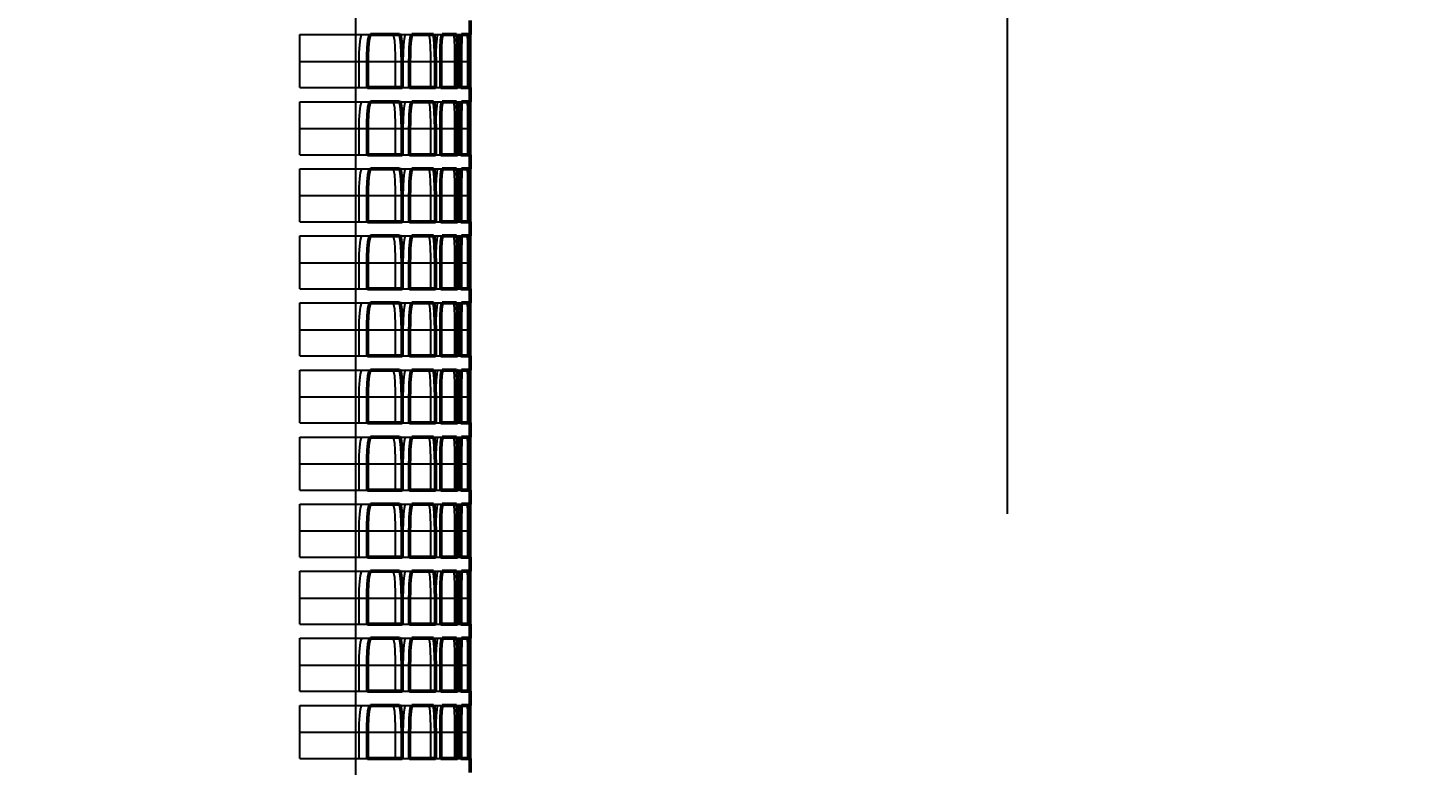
# Model space of a CAD drawing. Header units: inches. Extents: x -0.3 to 42.3, y 0 to 41.9.
# Drawn here: x 31.97 to 42.25, y 25.63 to 31.13 of the extents above; entities that cross this region are included whole.
import ezdxf

# ---------------------------------------------------------------- set-up
doc = ezdxf.new("R2010")
doc.units = ezdxf.units.IN
doc.header["$MEASUREMENT"] = 0
doc.linetypes.add('Dashed', pattern=[2, 1, -1])
for name, color, linetype, lineweight in [('AM_0', 7, 'Continuous', 50), ('AM_4', 3, 'Continuous', 25), ('AM_5', 3, 'Continuous', 25), ('AM_9', 6, 'Dashed', 25)]:
    doc.layers.add(name, color=color, linetype=linetype, lineweight=lineweight)
doc.dimstyles.get("Standard").update_dxf_attribs({"dimtxt": 0.18, "dimasz": 0.18, "dimexe": 0.18, "dimexo": 0.0625, "dimgap": 0.09, "dimtad": 0, "dimtih": 1, "dimtoh": 1, "dimdec": 4, "dimzin": 0, "dimdsep": 46, "dimtxsty": 'Standard', "dimcen": 0.09, "dimadec": 0, "dimazin": 0, "dimtfac": 1, "dimtdec": 4, "dimtofl": 0, "dimtmove": 0, "dimatfit": 3, "dimfxl": 1, "dimtolj": 1, "dimtzin": 0, "dimarcsym": 0})

# ---------------------------------------------------------------- blocks, each defined once
blk = doc.blocks.new('*D1')
at = {"layer": 'AM_5', "color": 0, "lineweight": -2}
for p, q in [((14.375, 41.75), (39.27, 41.75)), ((39.27, 39.75), (39.27, 27.51)), ((39.27, 2), (39.27, 14.24)), ((3.39, 0), (39.27, 0))]:
    blk.add_line(p, q, dxfattribs=at)
at = {"layer": 'AM_5', "color": 0}
for points in [[(39.603, 39.75), (38.937, 39.75), (39.27, 41.75)], [(38.937, 2), (39.603, 2), (39.27, 0)]]:
    blk.add_solid(points, dxfattribs=at)
at = {"layer": 'Defpoints', "color": 0}
for p in [(14.375, 41.75), (3.39, 0), (39.27, 0)]:
    blk.add_point(p, dxfattribs=at)
at = {"layer": 'AM_5', "color": 0, "insert": (39.27, 20.875), "char_height": 2, "attachment_point": 5, "rotation": 90}
blk.add_mtext('\\A1;41.75 in', dxfattribs=at)

msp = doc.modelspace()

# ---------------------------------------------------------------- linework, layer by layer
at = {"layer": 'AM_0'}
for p, q in [((35.27, 31.186), (35.27, 31.081)), ((34.74364, 31.081), (34.52673, 31.081)), ((34.99698, 31.081), (34.83586, 31.081)), ((35.16774, 31.081), (35.06207, 31.081)), ((35.25626, 31.081), (35.20582, 31.081)), ((35.27, 31.081), (35.26742, 31.081)), ((34.50411, 30.881), (34.50411, 30.686)), ((34.76233, 30.686), (34.76233, 30.881)), ((34.81857, 30.881), (34.81857, 30.686)), ((35.01038, 30.686), (35.01038, 30.881)), ((35.05007, 30.881), (35.05007, 30.686)), ((35.17586, 30.686), (35.17586, 30.881)), ((35.19909, 30.881), (35.19909, 30.686)), ((35.25913, 30.686), (35.25913, 30.881)), ((35.26593, 30.881), (35.26593, 30.686)), ((34.50411, 30.686), (34.76233, 30.686)), ((34.81857, 30.686), (35.01038, 30.686)), ((35.05007, 30.686), (35.17586, 30.686)), ((35.19909, 30.686), (35.25913, 30.686)), ((35.26593, 30.686), (35.27, 30.686)), ((35.27, 30.686), (35.27, 30.581)), ((34.74364, 30.581), (34.52673, 30.581)), ((34.99698, 30.581), (34.83586, 30.581)), ((35.16774, 30.581), (35.06207, 30.581)), ((35.25626, 30.581), (35.20582, 30.581)), ((35.27, 30.581), (35.26742, 30.581)), ((34.50411, 30.381), (34.50411, 30.186)), ((34.76233, 30.186), (34.76233, 30.381)), ((34.81857, 30.381), (34.81857, 30.186)), ((35.01038, 30.186), (35.01038, 30.381)), ((35.05007, 30.381), (35.05007, 30.186)), ((35.17586, 30.186), (35.17586, 30.381)), ((35.19909, 30.381), (35.19909, 30.186)), ((35.25913, 30.186), (35.25913, 30.381)), ((35.26593, 30.381), (35.26593, 30.186)), ((34.50411, 30.186), (34.76233, 30.186)), ((34.81857, 30.186), (35.01038, 30.186)), ((35.05007, 30.186), (35.17586, 30.186)), ((35.19909, 30.186), (35.25913, 30.186)), ((35.26593, 30.186), (35.27, 30.186)), ((35.27, 30.186), (35.27, 30.081)), ((34.74364, 30.081), (34.52673, 30.081)), ((34.99698, 30.081), (34.83586, 30.081)), ((35.16774, 30.081), (35.06207, 30.081)), ((35.25626, 30.081), (35.20582, 30.081)), ((35.27, 30.081), (35.26742, 30.081)), ((34.50411, 29.881), (34.50411, 29.686)), ((34.76233, 29.686), (34.76233, 29.881)), ((34.81857, 29.881), (34.81857, 29.686)), ((35.01038, 29.686), (35.01038, 29.881)), ((35.05007, 29.881), (35.05007, 29.686)), ((35.17586, 29.686), (35.17586, 29.881)), ((35.19909, 29.881), (35.19909, 29.686)), ((35.25913, 29.686), (35.25913, 29.881)), ((35.26593, 29.881), (35.26593, 29.686)), ((34.50411, 29.686), (34.76233, 29.686)), ((34.81857, 29.686), (35.01038, 29.686)), ((35.05007, 29.686), (35.17586, 29.686)), ((35.19909, 29.686), (35.25913, 29.686)), ((35.26593, 29.686), (35.27, 29.686)), ((35.27, 29.686), (35.27, 29.581)), ((34.74364, 29.581), (34.52673, 29.581)), ((34.99698, 29.581), (34.83586, 29.581)), ((35.16774, 29.581), (35.06207, 29.581)), ((35.25626, 29.581), (35.20582, 29.581)), ((35.27, 29.581), (35.26742, 29.581)), ((34.50411, 29.381), (34.50411, 29.186)), ((34.76233, 29.186), (34.76233, 29.381)), ((34.81857, 29.381), (34.81857, 29.186)), ((35.01038, 29.186), (35.01038, 29.381)), ((35.05007, 29.381), (35.05007, 29.186)), ((35.17586, 29.186), (35.17586, 29.381)), ((35.19909, 29.381), (35.19909, 29.186)), ((35.25913, 29.186), (35.25913, 29.381)), ((35.26593, 29.381), (35.26593, 29.186)), ((34.50411, 29.186), (34.76233, 29.186)), ((34.81857, 29.186), (35.01038, 29.186)), ((35.05007, 29.186), (35.17586, 29.186)), ((35.19909, 29.186), (35.25913, 29.186)), ((35.26593, 29.186), (35.27, 29.186)), ((35.27, 29.186), (35.27, 29.081)), ((34.74364, 29.081), (34.52673, 29.081)), ((34.99698, 29.081), (34.83586, 29.081)), ((35.16774, 29.081), (35.06207, 29.081)), ((35.25626, 29.081), (35.20582, 29.081)), ((35.27, 29.081), (35.26742, 29.081)), ((34.50411, 28.881), (34.50411, 28.686)), ((34.76233, 28.686), (34.76233, 28.881)), ((34.81857, 28.881), (34.81857, 28.686)), ((35.01038, 28.686), (35.01038, 28.881)), ((35.05007, 28.881), (35.05007, 28.686)), ((35.17586, 28.686), (35.17586, 28.881)), ((35.19909, 28.881), (35.19909, 28.686)), ((35.25913, 28.686), (35.25913, 28.881)), ((35.26593, 28.881), (35.26593, 28.686)), ((34.50411, 28.686), (34.76233, 28.686)), ((34.81857, 28.686), (35.01038, 28.686)), ((35.05007, 28.686), (35.17586, 28.686)), ((35.19909, 28.686), (35.25913, 28.686)), ((35.26593, 28.686), (35.27, 28.686)), ((35.27, 28.686), (35.27, 28.581)), ((34.74364, 28.581), (34.52673, 28.581)), ((34.99698, 28.581), (34.83586, 28.581)), ((35.16774, 28.581), (35.06207, 28.581)), ((35.25626, 28.581), (35.20582, 28.581)), ((35.27, 28.581), (35.26742, 28.581)), ((34.50411, 28.381), (34.50411, 28.186)), ((34.76233, 28.186), (34.76233, 28.381)), ((34.81857, 28.381), (34.81857, 28.186)), ((35.01038, 28.186), (35.01038, 28.381)), ((35.05007, 28.381), (35.05007, 28.186)), ((35.17586, 28.186), (35.17586, 28.381)), ((35.19909, 28.381), (35.19909, 28.186)), ((35.25913, 28.186), (35.25913, 28.381)), ((35.26593, 28.381), (35.26593, 28.186)), ((34.50411, 28.186), (34.76233, 28.186)), ((34.81857, 28.186), (35.01038, 28.186)), ((35.05007, 28.186), (35.17586, 28.186)), ((35.19909, 28.186), (35.25913, 28.186)), ((35.26593, 28.186), (35.27, 28.186)), ((35.27, 28.186), (35.27, 28.081)), ((34.74364, 28.081), (34.52673, 28.081)), ((34.99698, 28.081), (34.83586, 28.081)), ((35.16774, 28.081), (35.06207, 28.081)), ((35.25626, 28.081), (35.20582, 28.081)), ((35.27, 28.081), (35.26742, 28.081)), ((34.50411, 27.881), (34.50411, 27.686)), ((34.76233, 27.686), (34.76233, 27.881)), ((34.81857, 27.881), (34.81857, 27.686)), ((35.01038, 27.686), (35.01038, 27.881)), ((35.05007, 27.881), (35.05007, 27.686)), ((35.17586, 27.686), (35.17586, 27.881)), ((35.19909, 27.881), (35.19909, 27.686)), ((35.25913, 27.686), (35.25913, 27.881)), ((35.26593, 27.881), (35.26593, 27.686)), ((34.50411, 27.686), (34.76233, 27.686)), ((34.81857, 27.686), (35.01038, 27.686)), ((35.05007, 27.686), (35.17586, 27.686)), ((35.19909, 27.686), (35.25913, 27.686)), ((35.26593, 27.686), (35.27, 27.686)), ((35.27, 27.686), (35.27, 27.581)), ((34.74364, 27.581), (34.52673, 27.581)), ((34.99698, 27.581), (34.83586, 27.581)), ((35.16774, 27.581), (35.06207, 27.581)), ((35.25626, 27.581), (35.20582, 27.581)), ((35.27, 27.581), (35.26742, 27.581)), ((34.50411, 27.381), (34.50411, 27.186)), ((34.76233, 27.186), (34.76233, 27.381)), ((34.81857, 27.381), (34.81857, 27.186)), ((35.01038, 27.186), (35.01038, 27.381)), ((35.05007, 27.381), (35.05007, 27.186)), ((35.17586, 27.186), (35.17586, 27.381)), ((35.19909, 27.381), (35.19909, 27.186)), ((35.25913, 27.186), (35.25913, 27.381)), ((35.26593, 27.381), (35.26593, 27.186)), ((34.50411, 27.186), (34.76233, 27.186)), ((34.81857, 27.186), (35.01038, 27.186)), ((35.05007, 27.186), (35.17586, 27.186)), ((35.19909, 27.186), (35.25913, 27.186)), ((35.26593, 27.186), (35.27, 27.186)), ((35.27, 27.186), (35.27, 27.081)), ((34.74364, 27.081), (34.52673, 27.081)), ((34.99698, 27.081), (34.83586, 27.081)), ((35.16774, 27.081), (35.06207, 27.081)), ((35.25626, 27.081), (35.20582, 27.081)), ((35.27, 27.081), (35.26742, 27.081)), ((34.50411, 26.881), (34.50411, 26.686)), ((34.76233, 26.686), (34.76233, 26.881)), ((34.81857, 26.881), (34.81857, 26.686)), ((35.01038, 26.686), (35.01038, 26.881)), ((35.05007, 26.881), (35.05007, 26.686)), ((35.17586, 26.686), (35.17586, 26.881)), ((35.19909, 26.881), (35.19909, 26.686)), ((35.25913, 26.686), (35.25913, 26.881)), ((35.26593, 26.881), (35.26593, 26.686)), ((34.50411, 26.686), (34.76233, 26.686)), ((34.81857, 26.686), (35.01038, 26.686)), ((35.05007, 26.686), (35.17586, 26.686)), ((35.19909, 26.686), (35.25913, 26.686)), ((35.26593, 26.686), (35.27, 26.686)), ((35.27, 26.686), (35.27, 26.581)), ((34.74364, 26.581), (34.52673, 26.581)), ((34.99698, 26.581), (34.83586, 26.581)), ((35.16774, 26.581), (35.06207, 26.581)), ((35.25626, 26.581), (35.20582, 26.581)), ((35.27, 26.581), (35.26742, 26.581)), ((34.50411, 26.381), (34.50411, 26.186)), ((34.76233, 26.186), (34.76233, 26.381)), ((34.81857, 26.381), (34.81857, 26.186)), ((35.01038, 26.186), (35.01038, 26.381)), ((35.05007, 26.381), (35.05007, 26.186)), ((35.17586, 26.186), (35.17586, 26.381)), ((35.19909, 26.381), (35.19909, 26.186)), ((35.25913, 26.186), (35.25913, 26.381)), ((35.26593, 26.381), (35.26593, 26.186)), ((34.50411, 26.186), (34.76233, 26.186)), ((34.81857, 26.186), (35.01038, 26.186)), ((35.05007, 26.186), (35.17586, 26.186)), ((35.19909, 26.186), (35.25913, 26.186)), ((35.26593, 26.186), (35.27, 26.186)), ((35.27, 26.186), (35.27, 26.081)), ((34.74364, 26.081), (34.52673, 26.081)), ((34.99698, 26.081), (34.83586, 26.081)), ((35.16774, 26.081), (35.06207, 26.081)), ((35.25626, 26.081), (35.20582, 26.081)), ((35.27, 26.081), (35.26742, 26.081)), ((34.50411, 25.881), (34.50411, 25.686)), ((34.76233, 25.686), (34.76233, 25.881)), ((34.81857, 25.881), (34.81857, 25.686)), ((35.01038, 25.686), (35.01038, 25.881)), ((35.05007, 25.881), (35.05007, 25.686)), ((35.17586, 25.686), (35.17586, 25.881)), ((35.19909, 25.881), (35.19909, 25.686)), ((35.25913, 25.686), (35.25913, 25.881)), ((35.26593, 25.881), (35.26593, 25.686)), ((34.50411, 25.686), (34.76233, 25.686)), ((34.81857, 25.686), (35.01038, 25.686)), ((35.05007, 25.686), (35.17586, 25.686)), ((35.19909, 25.686), (35.25913, 25.686)), ((35.26593, 25.686), (35.27, 25.686)), ((35.27, 25.686), (35.27, 25.581))]:
    msp.add_line(p, q, dxfattribs=at)
for points in [[(34.52673, 31.081), (34.51924, 31.06961), (34.51257, 31.03669), (34.5075, 30.98604), (34.50463, 30.92369), (34.50411, 30.881)], [(34.76233, 30.881), (34.76129, 30.94699), (34.75829, 31.00554), (34.75365, 31.05018), (34.74785, 31.07594), (34.74364, 31.081)], [(34.83586, 31.081), (34.83016, 31.06966), (34.82507, 31.03689), (34.82119, 30.98645), (34.81898, 30.92419), (34.81857, 30.881)], [(35.01038, 30.881), (35.00964, 30.94709), (35.00748, 31.00573), (35.00415, 31.05038), (34.99998, 31.07603), (34.99698, 31.081)], [(35.06207, 31.081), (35.05813, 31.06969), (35.0546, 31.03704), (35.0519, 30.98674), (35.05036, 30.92456), (35.05007, 30.881)], [(35.17586, 30.881), (35.17541, 30.94716), (35.17411, 31.00586), (35.17209, 31.05051), (35.16956, 31.07609), (35.16774, 31.081)], [(35.20582, 31.081), (35.20363, 31.06972), (35.20165, 31.03713), (35.20013, 30.98693), (35.19925, 30.9248), (35.19909, 30.881)], [(35.25913, 30.881), (35.25898, 30.9472), (35.25853, 31.00593), (35.25782, 31.05058), (35.25692, 31.07612), (35.25626, 31.081)], [(35.26742, 31.081), (35.26696, 31.06973), (35.26653, 31.03717), (35.26618, 30.98701), (35.26597, 30.9249), (35.26593, 30.881)], [(34.52673, 30.581), (34.51924, 30.56961), (34.51257, 30.53669), (34.5075, 30.48604), (34.50463, 30.42369), (34.50411, 30.381)], [(34.76233, 30.381), (34.76129, 30.44699), (34.75829, 30.50554), (34.75365, 30.55018), (34.74785, 30.57594), (34.74364, 30.581)], [(34.83586, 30.581), (34.83016, 30.56966), (34.82507, 30.53689), (34.82119, 30.48645), (34.81898, 30.42419), (34.81857, 30.381)], [(35.01038, 30.381), (35.00964, 30.44709), (35.00748, 30.50573), (35.00415, 30.55038), (34.99998, 30.57603), (34.99698, 30.581)], [(35.06207, 30.581), (35.05813, 30.56969), (35.0546, 30.53704), (35.0519, 30.48674), (35.05036, 30.42456), (35.05007, 30.381)], [(35.17586, 30.381), (35.17541, 30.44716), (35.17411, 30.50586), (35.17209, 30.55051), (35.16956, 30.57609), (35.16774, 30.581)], [(35.20582, 30.581), (35.20363, 30.56972), (35.20165, 30.53713), (35.20013, 30.48693), (35.19925, 30.4248), (35.19909, 30.381)], [(35.25913, 30.381), (35.25898, 30.4472), (35.25853, 30.50593), (35.25782, 30.55058), (35.25692, 30.57612), (35.25626, 30.581)], [(35.26742, 30.581), (35.26696, 30.56973), (35.26653, 30.53717), (35.26618, 30.48701), (35.26597, 30.4249), (35.26593, 30.381)], [(34.52673, 30.081), (34.51924, 30.06961), (34.51257, 30.03669), (34.5075, 29.98604), (34.50463, 29.92369), (34.50411, 29.881)], [(34.76233, 29.881), (34.76129, 29.94699), (34.75829, 30.00554), (34.75365, 30.05018), (34.74785, 30.07594), (34.74364, 30.081)], [(34.83586, 30.081), (34.83016, 30.06966), (34.82507, 30.03689), (34.82119, 29.98645), (34.81898, 29.92419), (34.81857, 29.881)], [(35.01038, 29.881), (35.00964, 29.94709), (35.00748, 30.00573), (35.00415, 30.05038), (34.99998, 30.07603), (34.99698, 30.081)], [(35.06207, 30.081), (35.05813, 30.06969), (35.0546, 30.03704), (35.0519, 29.98674), (35.05036, 29.92456), (35.05007, 29.881)], [(35.17586, 29.881), (35.17541, 29.94716), (35.17411, 30.00586), (35.17209, 30.05051), (35.16956, 30.07609), (35.16774, 30.081)], [(35.20582, 30.081), (35.20363, 30.06972), (35.20165, 30.03713), (35.20013, 29.98693), (35.19925, 29.9248), (35.19909, 29.881)], [(35.25913, 29.881), (35.25898, 29.9472), (35.25853, 30.00593), (35.25782, 30.05058), (35.25692, 30.07612), (35.25626, 30.081)], [(35.26742, 30.081), (35.26696, 30.06973), (35.26653, 30.03717), (35.26618, 29.98701), (35.26597, 29.9249), (35.26593, 29.881)], [(34.52673, 29.581), (34.51924, 29.56961), (34.51257, 29.53669), (34.5075, 29.48604), (34.50463, 29.42369), (34.50411, 29.381)], [(34.76233, 29.381), (34.76129, 29.44699), (34.75829, 29.50554), (34.75365, 29.55018), (34.74785, 29.57594), (34.74364, 29.581)], [(34.83586, 29.581), (34.83016, 29.56966), (34.82507, 29.53689), (34.82119, 29.48645), (34.81898, 29.42419), (34.81857, 29.381)], [(35.01038, 29.381), (35.00964, 29.44709), (35.00748, 29.50573), (35.00415, 29.55038), (34.99998, 29.57603), (34.99698, 29.581)], [(35.06207, 29.581), (35.05813, 29.56969), (35.0546, 29.53704), (35.0519, 29.48674), (35.05036, 29.42456), (35.05007, 29.381)], [(35.17586, 29.381), (35.17541, 29.44716), (35.17411, 29.50586), (35.17209, 29.55051), (35.16956, 29.57609), (35.16774, 29.581)], [(35.20582, 29.581), (35.20363, 29.56972), (35.20165, 29.53713), (35.20013, 29.48693), (35.19925, 29.4248), (35.19909, 29.381)], [(35.25913, 29.381), (35.25898, 29.4472), (35.25853, 29.50593), (35.25782, 29.55058), (35.25692, 29.57612), (35.25626, 29.581)], [(35.26742, 29.581), (35.26696, 29.56973), (35.26653, 29.53717), (35.26618, 29.48701), (35.26597, 29.4249), (35.26593, 29.381)], [(34.52673, 29.081), (34.51924, 29.06961), (34.51257, 29.03669), (34.5075, 28.98604), (34.50463, 28.92369), (34.50411, 28.881)], [(34.76233, 28.881), (34.76129, 28.94699), (34.75829, 29.00554), (34.75365, 29.05018), (34.74785, 29.07594), (34.74364, 29.081)], [(34.83586, 29.081), (34.83016, 29.06966), (34.82507, 29.03689), (34.82119, 28.98645), (34.81898, 28.92419), (34.81857, 28.881)], [(35.01038, 28.881), (35.00964, 28.94709), (35.00748, 29.00573), (35.00415, 29.05038), (34.99998, 29.07603), (34.99698, 29.081)], [(35.06207, 29.081), (35.05813, 29.06969), (35.0546, 29.03704), (35.0519, 28.98674), (35.05036, 28.92456), (35.05007, 28.881)], [(35.17586, 28.881), (35.17541, 28.94716), (35.17411, 29.00586), (35.17209, 29.05051), (35.16956, 29.07609), (35.16774, 29.081)], [(35.20582, 29.081), (35.20363, 29.06972), (35.20165, 29.03713), (35.20013, 28.98693), (35.19925, 28.9248), (35.19909, 28.881)], [(35.25913, 28.881), (35.25898, 28.9472), (35.25853, 29.00593), (35.25782, 29.05058), (35.25692, 29.07612), (35.25626, 29.081)], [(35.26742, 29.081), (35.26696, 29.06973), (35.26653, 29.03717), (35.26618, 28.98701), (35.26597, 28.9249), (35.26593, 28.881)], [(34.52673, 28.581), (34.51924, 28.56961), (34.51257, 28.53669), (34.5075, 28.48604), (34.50463, 28.42369), (34.50411, 28.381)], [(34.76233, 28.381), (34.76129, 28.44699), (34.75829, 28.50554), (34.75365, 28.55018), (34.74785, 28.57594), (34.74364, 28.581)], [(34.83586, 28.581), (34.83016, 28.56966), (34.82507, 28.53689), (34.82119, 28.48645), (34.81898, 28.42419), (34.81857, 28.381)], [(35.01038, 28.381), (35.00964, 28.44709), (35.00748, 28.50573), (35.00415, 28.55038), (34.99998, 28.57603), (34.99698, 28.581)], [(35.06207, 28.581), (35.05813, 28.56969), (35.0546, 28.53704), (35.0519, 28.48674), (35.05036, 28.42456), (35.05007, 28.381)], [(35.17586, 28.381), (35.17541, 28.44716), (35.17411, 28.50586), (35.17209, 28.55051), (35.16956, 28.57609), (35.16774, 28.581)], [(35.20582, 28.581), (35.20363, 28.56972), (35.20165, 28.53713), (35.20013, 28.48693), (35.19925, 28.4248), (35.19909, 28.381)], [(35.25913, 28.381), (35.25898, 28.4472), (35.25853, 28.50593), (35.25782, 28.55058), (35.25692, 28.57612), (35.25626, 28.581)], [(35.26742, 28.581), (35.26696, 28.56973), (35.26653, 28.53717), (35.26618, 28.48701), (35.26597, 28.4249), (35.26593, 28.381)], [(34.52673, 28.081), (34.51924, 28.06961), (34.51257, 28.03669), (34.5075, 27.98604), (34.50463, 27.92369), (34.50411, 27.881)], [(34.76233, 27.881), (34.76129, 27.94699), (34.75829, 28.00554), (34.75365, 28.05018), (34.74785, 28.07594), (34.74364, 28.081)], [(34.83586, 28.081), (34.83016, 28.06966), (34.82507, 28.03689), (34.82119, 27.98645), (34.81898, 27.92419), (34.81857, 27.881)], [(35.01038, 27.881), (35.00964, 27.94709), (35.00748, 28.00573), (35.00415, 28.05038), (34.99998, 28.07603), (34.99698, 28.081)], [(35.06207, 28.081), (35.05813, 28.06969), (35.0546, 28.03704), (35.0519, 27.98674), (35.05036, 27.92456), (35.05007, 27.881)], [(35.17586, 27.881), (35.17541, 27.94716), (35.17411, 28.00586), (35.17209, 28.05051), (35.16956, 28.07609), (35.16774, 28.081)], [(35.20582, 28.081), (35.20363, 28.06972), (35.20165, 28.03713), (35.20013, 27.98693), (35.19925, 27.9248), (35.19909, 27.881)], [(35.25913, 27.881), (35.25898, 27.9472), (35.25853, 28.00593), (35.25782, 28.05058), (35.25692, 28.07612), (35.25626, 28.081)], [(35.26742, 28.081), (35.26696, 28.06973), (35.26653, 28.03717), (35.26618, 27.98701), (35.26597, 27.9249), (35.26593, 27.881)], [(34.52673, 27.581), (34.51924, 27.56961), (34.51257, 27.53669), (34.5075, 27.48604), (34.50463, 27.42369), (34.50411, 27.381)], [(34.76233, 27.381), (34.76129, 27.44699), (34.75829, 27.50554), (34.75365, 27.55018), (34.74785, 27.57594), (34.74364, 27.581)], [(34.83586, 27.581), (34.83016, 27.56966), (34.82507, 27.53689), (34.82119, 27.48645), (34.81898, 27.42419), (34.81857, 27.381)], [(35.01038, 27.381), (35.00964, 27.44709), (35.00748, 27.50573), (35.00415, 27.55038), (34.99998, 27.57603), (34.99698, 27.581)], [(35.06207, 27.581), (35.05813, 27.56969), (35.0546, 27.53704), (35.0519, 27.48674), (35.05036, 27.42456), (35.05007, 27.381)], [(35.17586, 27.381), (35.17541, 27.44716), (35.17411, 27.50586), (35.17209, 27.55051), (35.16956, 27.57609), (35.16774, 27.581)], [(35.20582, 27.581), (35.20363, 27.56972), (35.20165, 27.53713), (35.20013, 27.48693), (35.19925, 27.4248), (35.19909, 27.381)], [(35.25913, 27.381), (35.25898, 27.4472), (35.25853, 27.50593), (35.25782, 27.55058), (35.25692, 27.57612), (35.25626, 27.581)], [(35.26742, 27.581), (35.26696, 27.56973), (35.26653, 27.53717), (35.26618, 27.48701), (35.26597, 27.4249), (35.26593, 27.381)], [(34.52673, 27.081), (34.51924, 27.06961), (34.51257, 27.03669), (34.5075, 26.98604), (34.50463, 26.92369), (34.50411, 26.881)], [(34.76233, 26.881), (34.76129, 26.94699), (34.75829, 27.00554), (34.75365, 27.05018), (34.74785, 27.07594), (34.74364, 27.081)], [(34.83586, 27.081), (34.83016, 27.06966), (34.82507, 27.03689), (34.82119, 26.98645), (34.81898, 26.92419), (34.81857, 26.881)], [(35.01038, 26.881), (35.00964, 26.94709), (35.00748, 27.00573), (35.00415, 27.05038), (34.99998, 27.07603), (34.99698, 27.081)], [(35.06207, 27.081), (35.05813, 27.06969), (35.0546, 27.03704), (35.0519, 26.98674), (35.05036, 26.92456), (35.05007, 26.881)], [(35.17586, 26.881), (35.17541, 26.94716), (35.17411, 27.00586), (35.17209, 27.05051), (35.16956, 27.07609), (35.16774, 27.081)], [(35.20582, 27.081), (35.20363, 27.06972), (35.20165, 27.03713), (35.20013, 26.98693), (35.19925, 26.9248), (35.19909, 26.881)], [(35.25913, 26.881), (35.25898, 26.9472), (35.25853, 27.00593), (35.25782, 27.05058), (35.25692, 27.07612), (35.25626, 27.081)], [(35.26742, 27.081), (35.26696, 27.06973), (35.26653, 27.03717), (35.26618, 26.98701), (35.26597, 26.9249), (35.26593, 26.881)], [(34.52673, 26.581), (34.51924, 26.56961), (34.51257, 26.53669), (34.5075, 26.48604), (34.50463, 26.42369), (34.50411, 26.381)], [(34.76233, 26.381), (34.76129, 26.44699), (34.75829, 26.50554), (34.75365, 26.55018), (34.74785, 26.57594), (34.74364, 26.581)], [(34.83586, 26.581), (34.83016, 26.56966), (34.82507, 26.53689), (34.82119, 26.48645), (34.81898, 26.42419), (34.81857, 26.381)], [(35.01038, 26.381), (35.00964, 26.44709), (35.00748, 26.50573), (35.00415, 26.55038), (34.99998, 26.57603), (34.99698, 26.581)], [(35.06207, 26.581), (35.05813, 26.56969), (35.0546, 26.53704), (35.0519, 26.48674), (35.05036, 26.42456), (35.05007, 26.381)], [(35.17586, 26.381), (35.17541, 26.44716), (35.17411, 26.50586), (35.17209, 26.55051), (35.16956, 26.57609), (35.16774, 26.581)], [(35.20582, 26.581), (35.20363, 26.56972), (35.20165, 26.53713), (35.20013, 26.48693), (35.19925, 26.4248), (35.19909, 26.381)], [(35.25913, 26.381), (35.25898, 26.4472), (35.25853, 26.50593), (35.25782, 26.55058), (35.25692, 26.57612), (35.25626, 26.581)], [(35.26742, 26.581), (35.26696, 26.56973), (35.26653, 26.53717), (35.26618, 26.48701), (35.26597, 26.4249), (35.26593, 26.381)], [(34.52673, 26.081), (34.51924, 26.06961), (34.51257, 26.03669), (34.5075, 25.98604), (34.50463, 25.92369), (34.50411, 25.881)], [(34.76233, 25.881), (34.76129, 25.94699), (34.75829, 26.00554), (34.75365, 26.05018), (34.74785, 26.07594), (34.74364, 26.081)], [(34.83586, 26.081), (34.83016, 26.06966), (34.82507, 26.03689), (34.82119, 25.98645), (34.81898, 25.92419), (34.81857, 25.881)], [(35.01038, 25.881), (35.00964, 25.94709), (35.00748, 26.00573), (35.00415, 26.05038), (34.99998, 26.07603), (34.99698, 26.081)], [(35.06207, 26.081), (35.05813, 26.06969), (35.0546, 26.03704), (35.0519, 25.98674), (35.05036, 25.92456), (35.05007, 25.881)], [(35.17586, 25.881), (35.17541, 25.94716), (35.17411, 26.00586), (35.17209, 26.05051), (35.16956, 26.07609), (35.16774, 26.081)], [(35.20582, 26.081), (35.20363, 26.06972), (35.20165, 26.03713), (35.20013, 25.98693), (35.19925, 25.9248), (35.19909, 25.881)], [(35.25913, 25.881), (35.25898, 25.9472), (35.25853, 26.00593), (35.25782, 26.05058), (35.25692, 26.07612), (35.25626, 26.081)], [(35.26742, 26.081), (35.26696, 26.06973), (35.26653, 26.03717), (35.26618, 25.98701), (35.26597, 25.9249), (35.26593, 25.881)]]:
    msp.add_lwpolyline(points, dxfattribs=at)
at = {"layer": 'AM_4'}
for p, q in [((34.41416, 41.15), (34.41416, 1.69)), ((34.50411, 30.881), (34.76233, 30.881)), ((34.81857, 30.881), (35.01038, 30.881)), ((35.05007, 30.881), (35.17586, 30.881)), ((35.19909, 30.881), (35.25913, 30.881)), ((34.50411, 30.381), (34.76233, 30.381)), ((34.81857, 30.381), (35.01038, 30.381)), ((35.05007, 30.381), (35.17586, 30.381)), ((35.19909, 30.381), (35.25913, 30.381)), ((34.50411, 29.881), (34.76233, 29.881)), ((34.81857, 29.881), (35.01038, 29.881)), ((35.05007, 29.881), (35.17586, 29.881)), ((35.19909, 29.881), (35.25913, 29.881)), ((34.50411, 29.381), (34.76233, 29.381)), ((34.81857, 29.381), (35.01038, 29.381)), ((35.05007, 29.381), (35.17586, 29.381)), ((35.19909, 29.381), (35.25913, 29.381)), ((34.50411, 28.881), (34.76233, 28.881)), ((34.81857, 28.881), (35.01038, 28.881)), ((35.05007, 28.881), (35.17586, 28.881)), ((35.19909, 28.881), (35.25913, 28.881)), ((34.50411, 28.381), (34.76233, 28.381)), ((34.81857, 28.381), (35.01038, 28.381)), ((35.05007, 28.381), (35.17586, 28.381)), ((35.19909, 28.381), (35.25913, 28.381)), ((34.50411, 27.881), (34.76233, 27.881)), ((34.81857, 27.881), (35.01038, 27.881)), ((35.05007, 27.881), (35.17586, 27.881)), ((35.19909, 27.881), (35.25913, 27.881)), ((34.50411, 27.381), (34.76233, 27.381)), ((34.81857, 27.381), (35.01038, 27.381)), ((35.05007, 27.381), (35.17586, 27.381)), ((35.19909, 27.381), (35.25913, 27.381)), ((34.50411, 26.881), (34.76233, 26.881)), ((34.81857, 26.881), (35.01038, 26.881)), ((35.05007, 26.881), (35.17586, 26.881)), ((35.19909, 26.881), (35.25913, 26.881)), ((34.50411, 26.381), (34.76233, 26.381)), ((34.81857, 26.381), (35.01038, 26.381)), ((35.05007, 26.381), (35.17586, 26.381)), ((35.19909, 26.381), (35.25913, 26.381)), ((34.50411, 25.881), (34.76233, 25.881)), ((34.81857, 25.881), (35.01038, 25.881)), ((35.05007, 25.881), (35.17586, 25.881)), ((35.19909, 25.881), (35.25913, 25.881))]:
    msp.add_line(p, q, dxfattribs=at)
at = {"layer": 'AM_9'}
for p, q in [((34, 30.686), (34, 31.081)), ((34, 31.081), (34.52673, 31.081)), ((34.74364, 31.081), (34.83586, 31.081)), ((34.99698, 31.081), (35.06207, 31.081)), ((35.16774, 31.081), (35.20582, 31.081)), ((35.25626, 31.081), (35.26742, 31.081)), ((34, 30.881), (34.50411, 30.881)), ((34.44226, 30.686), (34.44226, 30.881)), ((34.71185, 30.881), (34.71185, 30.686)), ((34.76233, 30.881), (34.81857, 30.881)), ((34.77091, 30.686), (34.77091, 30.881)), ((34.974, 30.881), (34.974, 30.686)), ((35.01038, 30.881), (35.05007, 30.881)), ((35.01649, 30.686), (35.01649, 30.881)), ((35.15351, 30.881), (35.15351, 30.686)), ((35.17586, 30.881), (35.19909, 30.881)), ((35.17953, 30.686), (35.17953, 30.881)), ((35.25075, 30.881), (35.25075, 30.686)), ((35.25913, 30.881), (35.26593, 30.881)), ((35.26035, 30.686), (35.26035, 30.881)), ((34, 30.686), (34.50411, 30.686)), ((34.76233, 30.686), (34.81857, 30.686)), ((35.01038, 30.686), (35.05007, 30.686)), ((35.17586, 30.686), (35.19909, 30.686)), ((35.25913, 30.686), (35.26593, 30.686)), ((34, 30.186), (34, 30.581)), ((34, 30.581), (34.52673, 30.581)), ((34.74364, 30.581), (34.83586, 30.581)), ((34.99698, 30.581), (35.06207, 30.581)), ((35.16774, 30.581), (35.20582, 30.581)), ((35.25626, 30.581), (35.26742, 30.581)), ((34, 30.381), (34.50411, 30.381)), ((34.44226, 30.186), (34.44226, 30.381)), ((34.71185, 30.381), (34.71185, 30.186)), ((34.76233, 30.381), (34.81857, 30.381)), ((34.77091, 30.186), (34.77091, 30.381)), ((34.974, 30.381), (34.974, 30.186)), ((35.01038, 30.381), (35.05007, 30.381)), ((35.01649, 30.186), (35.01649, 30.381)), ((35.15351, 30.381), (35.15351, 30.186)), ((35.17586, 30.381), (35.19909, 30.381)), ((35.17953, 30.186), (35.17953, 30.381)), ((35.25075, 30.381), (35.25075, 30.186)), ((35.25913, 30.381), (35.26593, 30.381)), ((35.26035, 30.186), (35.26035, 30.381)), ((34, 30.186), (34.50411, 30.186)), ((34.76233, 30.186), (34.81857, 30.186)), ((35.01038, 30.186), (35.05007, 30.186)), ((35.17586, 30.186), (35.19909, 30.186)), ((35.25913, 30.186), (35.26593, 30.186)), ((34, 29.686), (34, 30.081)), ((34, 30.081), (34.52673, 30.081)), ((34.74364, 30.081), (34.83586, 30.081)), ((34.99698, 30.081), (35.06207, 30.081)), ((35.16774, 30.081), (35.20582, 30.081)), ((35.25626, 30.081), (35.26742, 30.081)), ((34, 29.881), (34.50411, 29.881)), ((34.44226, 29.686), (34.44226, 29.881)), ((34.71185, 29.881), (34.71185, 29.686)), ((34.76233, 29.881), (34.81857, 29.881)), ((34.77091, 29.686), (34.77091, 29.881)), ((34.974, 29.881), (34.974, 29.686)), ((35.01038, 29.881), (35.05007, 29.881)), ((35.01649, 29.686), (35.01649, 29.881)), ((35.15351, 29.881), (35.15351, 29.686)), ((35.17586, 29.881), (35.19909, 29.881)), ((35.17953, 29.686), (35.17953, 29.881)), ((35.25075, 29.881), (35.25075, 29.686)), ((35.25913, 29.881), (35.26593, 29.881)), ((35.26035, 29.686), (35.26035, 29.881)), ((34, 29.686), (34.50411, 29.686)), ((34.76233, 29.686), (34.81857, 29.686)), ((35.01038, 29.686), (35.05007, 29.686)), ((35.17586, 29.686), (35.19909, 29.686)), ((35.25913, 29.686), (35.26593, 29.686)), ((34, 29.186), (34, 29.581)), ((34, 29.581), (34.52673, 29.581)), ((34.74364, 29.581), (34.83586, 29.581)), ((34.99698, 29.581), (35.06207, 29.581)), ((35.16774, 29.581), (35.20582, 29.581)), ((35.25626, 29.581), (35.26742, 29.581)), ((34, 29.381), (34.50411, 29.381)), ((34.44226, 29.186), (34.44226, 29.381)), ((34.71185, 29.381), (34.71185, 29.186)), ((34.76233, 29.381), (34.81857, 29.381)), ((34.77091, 29.186), (34.77091, 29.381)), ((34.974, 29.381), (34.974, 29.186)), ((35.01038, 29.381), (35.05007, 29.381)), ((35.01649, 29.186), (35.01649, 29.381)), ((35.15351, 29.381), (35.15351, 29.186)), ((35.17586, 29.381), (35.19909, 29.381)), ((35.17953, 29.186), (35.17953, 29.381)), ((35.25075, 29.381), (35.25075, 29.186)), ((35.25913, 29.381), (35.26593, 29.381)), ((35.26035, 29.186), (35.26035, 29.381)), ((34, 29.186), (34.50411, 29.186)), ((34.76233, 29.186), (34.81857, 29.186)), ((35.01038, 29.186), (35.05007, 29.186)), ((35.17586, 29.186), (35.19909, 29.186)), ((35.25913, 29.186), (35.26593, 29.186)), ((34, 28.686), (34, 29.081)), ((34, 29.081), (34.52673, 29.081)), ((34.74364, 29.081), (34.83586, 29.081)), ((34.99698, 29.081), (35.06207, 29.081)), ((35.16774, 29.081), (35.20582, 29.081)), ((35.25626, 29.081), (35.26742, 29.081)), ((34, 28.881), (34.50411, 28.881)), ((34.44226, 28.686), (34.44226, 28.881)), ((34.71185, 28.881), (34.71185, 28.686)), ((34.76233, 28.881), (34.81857, 28.881)), ((34.77091, 28.686), (34.77091, 28.881)), ((34.974, 28.881), (34.974, 28.686)), ((35.01038, 28.881), (35.05007, 28.881)), ((35.01649, 28.686), (35.01649, 28.881)), ((35.15351, 28.881), (35.15351, 28.686)), ((35.17586, 28.881), (35.19909, 28.881)), ((35.17953, 28.686), (35.17953, 28.881)), ((35.25075, 28.881), (35.25075, 28.686)), ((35.25913, 28.881), (35.26593, 28.881)), ((35.26035, 28.686), (35.26035, 28.881)), ((34, 28.686), (34.50411, 28.686)), ((34.76233, 28.686), (34.81857, 28.686)), ((35.01038, 28.686), (35.05007, 28.686)), ((35.17586, 28.686), (35.19909, 28.686)), ((35.25913, 28.686), (35.26593, 28.686)), ((34, 28.186), (34, 28.581)), ((34, 28.581), (34.52673, 28.581)), ((34.74364, 28.581), (34.83586, 28.581)), ((34.99698, 28.581), (35.06207, 28.581)), ((35.16774, 28.581), (35.20582, 28.581)), ((35.25626, 28.581), (35.26742, 28.581)), ((34, 28.381), (34.50411, 28.381)), ((34.44226, 28.186), (34.44226, 28.381)), ((34.71185, 28.381), (34.71185, 28.186)), ((34.76233, 28.381), (34.81857, 28.381)), ((34.77091, 28.186), (34.77091, 28.381)), ((34.974, 28.381), (34.974, 28.186)), ((35.01038, 28.381), (35.05007, 28.381)), ((35.01649, 28.186), (35.01649, 28.381)), ((35.15351, 28.381), (35.15351, 28.186)), ((35.17586, 28.381), (35.19909, 28.381)), ((35.17953, 28.186), (35.17953, 28.381)), ((35.25075, 28.381), (35.25075, 28.186)), ((35.25913, 28.381), (35.26593, 28.381)), ((35.26035, 28.186), (35.26035, 28.381)), ((34, 28.186), (34.50411, 28.186)), ((34.76233, 28.186), (34.81857, 28.186)), ((35.01038, 28.186), (35.05007, 28.186)), ((35.17586, 28.186), (35.19909, 28.186)), ((35.25913, 28.186), (35.26593, 28.186)), ((34, 27.686), (34, 28.081)), ((34, 28.081), (34.52673, 28.081)), ((34.74364, 28.081), (34.83586, 28.081)), ((34.99698, 28.081), (35.06207, 28.081)), ((35.16774, 28.081), (35.20582, 28.081)), ((35.25626, 28.081), (35.26742, 28.081)), ((34, 27.881), (34.50411, 27.881)), ((34.44226, 27.686), (34.44226, 27.881)), ((34.71185, 27.881), (34.71185, 27.686)), ((34.76233, 27.881), (34.81857, 27.881)), ((34.77091, 27.686), (34.77091, 27.881)), ((34.974, 27.881), (34.974, 27.686)), ((35.01038, 27.881), (35.05007, 27.881)), ((35.01649, 27.686), (35.01649, 27.881)), ((35.15351, 27.881), (35.15351, 27.686)), ((35.17586, 27.881), (35.19909, 27.881)), ((35.17953, 27.686), (35.17953, 27.881)), ((35.25075, 27.881), (35.25075, 27.686)), ((35.25913, 27.881), (35.26593, 27.881)), ((35.26035, 27.686), (35.26035, 27.881)), ((34, 27.686), (34.50411, 27.686)), ((34.76233, 27.686), (34.81857, 27.686)), ((35.01038, 27.686), (35.05007, 27.686)), ((35.17586, 27.686), (35.19909, 27.686)), ((35.25913, 27.686), (35.26593, 27.686)), ((34, 27.186), (34, 27.581)), ((34, 27.581), (34.52673, 27.581)), ((34.74364, 27.581), (34.83586, 27.581)), ((34.99698, 27.581), (35.06207, 27.581)), ((35.16774, 27.581), (35.20582, 27.581)), ((35.25626, 27.581), (35.26742, 27.581)), ((34, 27.381), (34.50411, 27.381)), ((34.44226, 27.186), (34.44226, 27.381)), ((34.71185, 27.381), (34.71185, 27.186)), ((34.76233, 27.381), (34.81857, 27.381)), ((34.77091, 27.186), (34.77091, 27.381)), ((34.974, 27.381), (34.974, 27.186)), ((35.01038, 27.381), (35.05007, 27.381)), ((35.01649, 27.186), (35.01649, 27.381)), ((35.15351, 27.381), (35.15351, 27.186)), ((35.17586, 27.381), (35.19909, 27.381)), ((35.17953, 27.186), (35.17953, 27.381)), ((35.25075, 27.381), (35.25075, 27.186)), ((35.25913, 27.381), (35.26593, 27.381)), ((35.26035, 27.186), (35.26035, 27.381)), ((34, 27.186), (34.50411, 27.186)), ((34.76233, 27.186), (34.81857, 27.186)), ((35.01038, 27.186), (35.05007, 27.186)), ((35.17586, 27.186), (35.19909, 27.186)), ((35.25913, 27.186), (35.26593, 27.186)), ((34, 26.686), (34, 27.081)), ((34, 27.081), (34.52673, 27.081)), ((34.74364, 27.081), (34.83586, 27.081)), ((34.99698, 27.081), (35.06207, 27.081)), ((35.16774, 27.081), (35.20582, 27.081)), ((35.25626, 27.081), (35.26742, 27.081)), ((34, 26.881), (34.50411, 26.881)), ((34.44226, 26.686), (34.44226, 26.881)), ((34.71185, 26.881), (34.71185, 26.686)), ((34.76233, 26.881), (34.81857, 26.881)), ((34.77091, 26.686), (34.77091, 26.881)), ((34.974, 26.881), (34.974, 26.686)), ((35.01038, 26.881), (35.05007, 26.881)), ((35.01649, 26.686), (35.01649, 26.881)), ((35.15351, 26.881), (35.15351, 26.686)), ((35.17586, 26.881), (35.19909, 26.881)), ((35.17953, 26.686), (35.17953, 26.881)), ((35.25075, 26.881), (35.25075, 26.686)), ((35.25913, 26.881), (35.26593, 26.881)), ((35.26035, 26.686), (35.26035, 26.881)), ((34, 26.686), (34.50411, 26.686)), ((34.76233, 26.686), (34.81857, 26.686)), ((35.01038, 26.686), (35.05007, 26.686)), ((35.17586, 26.686), (35.19909, 26.686)), ((35.25913, 26.686), (35.26593, 26.686)), ((34, 26.186), (34, 26.581)), ((34, 26.581), (34.52673, 26.581)), ((34.74364, 26.581), (34.83586, 26.581)), ((34.99698, 26.581), (35.06207, 26.581)), ((35.16774, 26.581), (35.20582, 26.581)), ((35.25626, 26.581), (35.26742, 26.581)), ((34, 26.381), (34.50411, 26.381)), ((34.44226, 26.186), (34.44226, 26.381)), ((34.71185, 26.381), (34.71185, 26.186)), ((34.76233, 26.381), (34.81857, 26.381)), ((34.77091, 26.186), (34.77091, 26.381)), ((34.974, 26.381), (34.974, 26.186)), ((35.01038, 26.381), (35.05007, 26.381)), ((35.01649, 26.186), (35.01649, 26.381)), ((35.15351, 26.381), (35.15351, 26.186)), ((35.17586, 26.381), (35.19909, 26.381)), ((35.17953, 26.186), (35.17953, 26.381)), ((35.25075, 26.381), (35.25075, 26.186)), ((35.25913, 26.381), (35.26593, 26.381)), ((35.26035, 26.186), (35.26035, 26.381)), ((34, 26.186), (34.50411, 26.186)), ((34.76233, 26.186), (34.81857, 26.186)), ((35.01038, 26.186), (35.05007, 26.186)), ((35.17586, 26.186), (35.19909, 26.186)), ((35.25913, 26.186), (35.26593, 26.186)), ((34, 25.686), (34, 26.081)), ((34, 26.081), (34.52673, 26.081)), ((34.74364, 26.081), (34.83586, 26.081)), ((34.99698, 26.081), (35.06207, 26.081)), ((35.16774, 26.081), (35.20582, 26.081)), ((35.25626, 26.081), (35.26742, 26.081)), ((34, 25.881), (34.50411, 25.881)), ((34.44226, 25.686), (34.44226, 25.881)), ((34.71185, 25.881), (34.71185, 25.686)), ((34.76233, 25.881), (34.81857, 25.881)), ((34.77091, 25.686), (34.77091, 25.881)), ((34.974, 25.881), (34.974, 25.686)), ((35.01038, 25.881), (35.05007, 25.881)), ((35.01649, 25.686), (35.01649, 25.881)), ((35.15351, 25.881), (35.15351, 25.686)), ((35.17586, 25.881), (35.19909, 25.881)), ((35.17953, 25.686), (35.17953, 25.881)), ((35.25075, 25.881), (35.25075, 25.686)), ((35.25913, 25.881), (35.26593, 25.881)), ((35.26035, 25.686), (35.26035, 25.881)), ((34, 25.686), (34.50411, 25.686)), ((34.76233, 25.686), (34.81857, 25.686)), ((35.01038, 25.686), (35.05007, 25.686)), ((35.17586, 25.686), (35.19909, 25.686)), ((35.25913, 25.686), (35.26593, 25.686))]:
    msp.add_line(p, q, dxfattribs=at)
for points in [[(34.44226, 30.881), (34.44359, 30.94686), (34.44739, 31.00529), (34.45324, 31.04993), (34.46051, 31.07583), (34.4658, 31.081)], [(34.69224, 31.081), (34.69879, 31.06964), (34.70457, 31.03681), (34.70893, 30.98628), (34.71139, 30.924), (34.71185, 30.881)], [(34.77091, 30.881), (34.77194, 30.94699), (34.7749, 31.00555), (34.77945, 31.05019), (34.78507, 31.07594), (34.78911, 31.081)], [(34.9597, 31.081), (34.96448, 31.06968), (34.96869, 31.03698), (34.97186, 30.98663), (34.97366, 30.92442), (34.974, 30.881)], [(35.01649, 30.881), (35.01723, 30.9471), (35.01934, 31.00574), (35.02258, 31.05039), (35.02657, 31.07603), (35.0294, 31.081)], [(35.14448, 31.081), (35.14751, 31.06971), (35.15016, 31.0371), (35.15216, 30.98686), (35.15329, 30.92471), (35.15351, 30.881)], [(35.17953, 30.881), (35.17997, 30.94716), (35.18123, 31.00587), (35.18315, 31.05052), (35.18551, 31.07609), (35.18716, 31.081)], [(35.24699, 31.081), (35.24827, 31.06972), (35.24938, 31.03716), (35.2502, 30.98699), (35.25066, 30.92487), (35.25075, 30.881)], [(35.26035, 30.881), (35.26049, 30.9472), (35.2609, 31.00593), (35.26151, 31.05058), (35.26223, 31.07612), (35.26273, 31.081)], [(34.44226, 30.381), (34.44359, 30.44686), (34.44739, 30.50529), (34.45324, 30.54993), (34.46051, 30.57583), (34.4658, 30.581)], [(34.69224, 30.581), (34.69879, 30.56964), (34.70457, 30.53681), (34.70893, 30.48628), (34.71139, 30.424), (34.71185, 30.381)], [(34.77091, 30.381), (34.77194, 30.44699), (34.7749, 30.50555), (34.77945, 30.55019), (34.78507, 30.57594), (34.78911, 30.581)], [(34.9597, 30.581), (34.96448, 30.56968), (34.96869, 30.53698), (34.97186, 30.48663), (34.97366, 30.42442), (34.974, 30.381)], [(35.01649, 30.381), (35.01723, 30.4471), (35.01934, 30.50574), (35.02258, 30.55039), (35.02657, 30.57603), (35.0294, 30.581)], [(35.14448, 30.581), (35.14751, 30.56971), (35.15016, 30.5371), (35.15216, 30.48686), (35.15329, 30.42471), (35.15351, 30.381)], [(35.17953, 30.381), (35.17997, 30.44716), (35.18123, 30.50587), (35.18315, 30.55052), (35.18551, 30.57609), (35.18716, 30.581)], [(35.24699, 30.581), (35.24827, 30.56972), (35.24938, 30.53716), (35.2502, 30.48699), (35.25066, 30.42487), (35.25075, 30.381)], [(35.26035, 30.381), (35.26049, 30.4472), (35.2609, 30.50593), (35.26151, 30.55058), (35.26223, 30.57612), (35.26273, 30.581)], [(34.44226, 29.881), (34.44359, 29.94686), (34.44739, 30.00529), (34.45324, 30.04993), (34.46051, 30.07583), (34.4658, 30.081)], [(34.69224, 30.081), (34.69879, 30.06964), (34.70457, 30.03681), (34.70893, 29.98628), (34.71139, 29.924), (34.71185, 29.881)], [(34.77091, 29.881), (34.77194, 29.94699), (34.7749, 30.00555), (34.77945, 30.05019), (34.78507, 30.07594), (34.78911, 30.081)], [(34.9597, 30.081), (34.96448, 30.06968), (34.96869, 30.03698), (34.97186, 29.98663), (34.97366, 29.92442), (34.974, 29.881)], [(35.01649, 29.881), (35.01723, 29.9471), (35.01934, 30.00574), (35.02258, 30.05039), (35.02657, 30.07603), (35.0294, 30.081)], [(35.14448, 30.081), (35.14751, 30.06971), (35.15016, 30.0371), (35.15216, 29.98686), (35.15329, 29.92471), (35.15351, 29.881)], [(35.17953, 29.881), (35.17997, 29.94716), (35.18123, 30.00587), (35.18315, 30.05052), (35.18551, 30.07609), (35.18716, 30.081)], [(35.24699, 30.081), (35.24827, 30.06972), (35.24938, 30.03716), (35.2502, 29.98699), (35.25066, 29.92487), (35.25075, 29.881)], [(35.26035, 29.881), (35.26049, 29.9472), (35.2609, 30.00593), (35.26151, 30.05058), (35.26223, 30.07612), (35.26273, 30.081)], [(34.44226, 29.381), (34.44359, 29.44686), (34.44739, 29.50529), (34.45324, 29.54993), (34.46051, 29.57583), (34.4658, 29.581)], [(34.69224, 29.581), (34.69879, 29.56964), (34.70457, 29.53681), (34.70893, 29.48628), (34.71139, 29.424), (34.71185, 29.381)], [(34.77091, 29.381), (34.77194, 29.44699), (34.7749, 29.50555), (34.77945, 29.55019), (34.78507, 29.57594), (34.78911, 29.581)], [(34.9597, 29.581), (34.96448, 29.56968), (34.96869, 29.53698), (34.97186, 29.48663), (34.97366, 29.42442), (34.974, 29.381)], [(35.01649, 29.381), (35.01723, 29.4471), (35.01934, 29.50574), (35.02258, 29.55039), (35.02657, 29.57603), (35.0294, 29.581)], [(35.14448, 29.581), (35.14751, 29.56971), (35.15016, 29.5371), (35.15216, 29.48686), (35.15329, 29.42471), (35.15351, 29.381)], [(35.17953, 29.381), (35.17997, 29.44716), (35.18123, 29.50587), (35.18315, 29.55052), (35.18551, 29.57609), (35.18716, 29.581)], [(35.24699, 29.581), (35.24827, 29.56972), (35.24938, 29.53716), (35.2502, 29.48699), (35.25066, 29.42487), (35.25075, 29.381)], [(35.26035, 29.381), (35.26049, 29.4472), (35.2609, 29.50593), (35.26151, 29.55058), (35.26223, 29.57612), (35.26273, 29.581)], [(34.44226, 28.881), (34.44359, 28.94686), (34.44739, 29.00529), (34.45324, 29.04993), (34.46051, 29.07583), (34.4658, 29.081)], [(34.69224, 29.081), (34.69879, 29.06964), (34.70457, 29.03681), (34.70893, 28.98628), (34.71139, 28.924), (34.71185, 28.881)], [(34.77091, 28.881), (34.77194, 28.94699), (34.7749, 29.00555), (34.77945, 29.05019), (34.78507, 29.07594), (34.78911, 29.081)], [(34.9597, 29.081), (34.96448, 29.06968), (34.96869, 29.03698), (34.97186, 28.98663), (34.97366, 28.92442), (34.974, 28.881)], [(35.01649, 28.881), (35.01723, 28.9471), (35.01934, 29.00574), (35.02258, 29.05039), (35.02657, 29.07603), (35.0294, 29.081)], [(35.14448, 29.081), (35.14751, 29.06971), (35.15016, 29.0371), (35.15216, 28.98686), (35.15329, 28.92471), (35.15351, 28.881)], [(35.17953, 28.881), (35.17997, 28.94716), (35.18123, 29.00587), (35.18315, 29.05052), (35.18551, 29.07609), (35.18716, 29.081)], [(35.24699, 29.081), (35.24827, 29.06972), (35.24938, 29.03716), (35.2502, 28.98699), (35.25066, 28.92487), (35.25075, 28.881)], [(35.26035, 28.881), (35.26049, 28.9472), (35.2609, 29.00593), (35.26151, 29.05058), (35.26223, 29.07612), (35.26273, 29.081)], [(34.44226, 28.381), (34.44359, 28.44686), (34.44739, 28.50529), (34.45324, 28.54993), (34.46051, 28.57583), (34.4658, 28.581)], [(34.69224, 28.581), (34.69879, 28.56964), (34.70457, 28.53681), (34.70893, 28.48628), (34.71139, 28.424), (34.71185, 28.381)], [(34.77091, 28.381), (34.77194, 28.44699), (34.7749, 28.50555), (34.77945, 28.55019), (34.78507, 28.57594), (34.78911, 28.581)], [(34.9597, 28.581), (34.96448, 28.56968), (34.96869, 28.53698), (34.97186, 28.48663), (34.97366, 28.42442), (34.974, 28.381)], [(35.01649, 28.381), (35.01723, 28.4471), (35.01934, 28.50574), (35.02258, 28.55039), (35.02657, 28.57603), (35.0294, 28.581)], [(35.14448, 28.581), (35.14751, 28.56971), (35.15016, 28.5371), (35.15216, 28.48686), (35.15329, 28.42471), (35.15351, 28.381)], [(35.17953, 28.381), (35.17997, 28.44716), (35.18123, 28.50587), (35.18315, 28.55052), (35.18551, 28.57609), (35.18716, 28.581)], [(35.24699, 28.581), (35.24827, 28.56972), (35.24938, 28.53716), (35.2502, 28.48699), (35.25066, 28.42487), (35.25075, 28.381)], [(35.26035, 28.381), (35.26049, 28.4472), (35.2609, 28.50593), (35.26151, 28.55058), (35.26223, 28.57612), (35.26273, 28.581)], [(34.44226, 27.881), (34.44359, 27.94686), (34.44739, 28.00529), (34.45324, 28.04993), (34.46051, 28.07583), (34.4658, 28.081)], [(34.69224, 28.081), (34.69879, 28.06964), (34.70457, 28.03681), (34.70893, 27.98628), (34.71139, 27.924), (34.71185, 27.881)], [(34.77091, 27.881), (34.77194, 27.94699), (34.7749, 28.00555), (34.77945, 28.05019), (34.78507, 28.07594), (34.78911, 28.081)], [(34.9597, 28.081), (34.96448, 28.06968), (34.96869, 28.03698), (34.97186, 27.98663), (34.97366, 27.92442), (34.974, 27.881)], [(35.01649, 27.881), (35.01723, 27.9471), (35.01934, 28.00574), (35.02258, 28.05039), (35.02657, 28.07603), (35.0294, 28.081)], [(35.14448, 28.081), (35.14751, 28.06971), (35.15016, 28.0371), (35.15216, 27.98686), (35.15329, 27.92471), (35.15351, 27.881)], [(35.17953, 27.881), (35.17997, 27.94716), (35.18123, 28.00587), (35.18315, 28.05052), (35.18551, 28.07609), (35.18716, 28.081)], [(35.24699, 28.081), (35.24827, 28.06972), (35.24938, 28.03716), (35.2502, 27.98699), (35.25066, 27.92487), (35.25075, 27.881)], [(35.26035, 27.881), (35.26049, 27.9472), (35.2609, 28.00593), (35.26151, 28.05058), (35.26223, 28.07612), (35.26273, 28.081)], [(34.44226, 27.381), (34.44359, 27.44686), (34.44739, 27.50529), (34.45324, 27.54993), (34.46051, 27.57583), (34.4658, 27.581)], [(34.69224, 27.581), (34.69879, 27.56964), (34.70457, 27.53681), (34.70893, 27.48628), (34.71139, 27.424), (34.71185, 27.381)], [(34.77091, 27.381), (34.77194, 27.44699), (34.7749, 27.50555), (34.77945, 27.55019), (34.78507, 27.57594), (34.78911, 27.581)], [(34.9597, 27.581), (34.96448, 27.56968), (34.96869, 27.53698), (34.97186, 27.48663), (34.97366, 27.42442), (34.974, 27.381)], [(35.01649, 27.381), (35.01723, 27.4471), (35.01934, 27.50574), (35.02258, 27.55039), (35.02657, 27.57603), (35.0294, 27.581)], [(35.14448, 27.581), (35.14751, 27.56971), (35.15016, 27.5371), (35.15216, 27.48686), (35.15329, 27.42471), (35.15351, 27.381)], [(35.17953, 27.381), (35.17997, 27.44716), (35.18123, 27.50587), (35.18315, 27.55052), (35.18551, 27.57609), (35.18716, 27.581)], [(35.24699, 27.581), (35.24827, 27.56972), (35.24938, 27.53716), (35.2502, 27.48699), (35.25066, 27.42487), (35.25075, 27.381)], [(35.26035, 27.381), (35.26049, 27.4472), (35.2609, 27.50593), (35.26151, 27.55058), (35.26223, 27.57612), (35.26273, 27.581)], [(34.44226, 26.881), (34.44359, 26.94686), (34.44739, 27.00529), (34.45324, 27.04993), (34.46051, 27.07583), (34.4658, 27.081)], [(34.69224, 27.081), (34.69879, 27.06964), (34.70457, 27.03681), (34.70893, 26.98628), (34.71139, 26.924), (34.71185, 26.881)], [(34.77091, 26.881), (34.77194, 26.94699), (34.7749, 27.00555), (34.77945, 27.05019), (34.78507, 27.07594), (34.78911, 27.081)], [(34.9597, 27.081), (34.96448, 27.06968), (34.96869, 27.03698), (34.97186, 26.98663), (34.97366, 26.92442), (34.974, 26.881)], [(35.01649, 26.881), (35.01723, 26.9471), (35.01934, 27.00574), (35.02258, 27.05039), (35.02657, 27.07603), (35.0294, 27.081)], [(35.14448, 27.081), (35.14751, 27.06971), (35.15016, 27.0371), (35.15216, 26.98686), (35.15329, 26.92471), (35.15351, 26.881)], [(35.17953, 26.881), (35.17997, 26.94716), (35.18123, 27.00587), (35.18315, 27.05052), (35.18551, 27.07609), (35.18716, 27.081)], [(35.24699, 27.081), (35.24827, 27.06972), (35.24938, 27.03716), (35.2502, 26.98699), (35.25066, 26.92487), (35.25075, 26.881)], [(35.26035, 26.881), (35.26049, 26.9472), (35.2609, 27.00593), (35.26151, 27.05058), (35.26223, 27.07612), (35.26273, 27.081)], [(34.44226, 26.381), (34.44359, 26.44686), (34.44739, 26.50529), (34.45324, 26.54993), (34.46051, 26.57583), (34.4658, 26.581)], [(34.69224, 26.581), (34.69879, 26.56964), (34.70457, 26.53681), (34.70893, 26.48628), (34.71139, 26.424), (34.71185, 26.381)], [(34.77091, 26.381), (34.77194, 26.44699), (34.7749, 26.50555), (34.77945, 26.55019), (34.78507, 26.57594), (34.78911, 26.581)], [(34.9597, 26.581), (34.96448, 26.56968), (34.96869, 26.53698), (34.97186, 26.48663), (34.97366, 26.42442), (34.974, 26.381)], [(35.01649, 26.381), (35.01723, 26.4471), (35.01934, 26.50574), (35.02258, 26.55039), (35.02657, 26.57603), (35.0294, 26.581)], [(35.14448, 26.581), (35.14751, 26.56971), (35.15016, 26.5371), (35.15216, 26.48686), (35.15329, 26.42471), (35.15351, 26.381)], [(35.17953, 26.381), (35.17997, 26.44716), (35.18123, 26.50587), (35.18315, 26.55052), (35.18551, 26.57609), (35.18716, 26.581)], [(35.24699, 26.581), (35.24827, 26.56972), (35.24938, 26.53716), (35.2502, 26.48699), (35.25066, 26.42487), (35.25075, 26.381)], [(35.26035, 26.381), (35.26049, 26.4472), (35.2609, 26.50593), (35.26151, 26.55058), (35.26223, 26.57612), (35.26273, 26.581)], [(34.44226, 25.881), (34.44359, 25.94686), (34.44739, 26.00529), (34.45324, 26.04993), (34.46051, 26.07583), (34.4658, 26.081)], [(34.69224, 26.081), (34.69879, 26.06964), (34.70457, 26.03681), (34.70893, 25.98628), (34.71139, 25.924), (34.71185, 25.881)], [(34.77091, 25.881), (34.77194, 25.94699), (34.7749, 26.00555), (34.77945, 26.05019), (34.78507, 26.07594), (34.78911, 26.081)], [(34.9597, 26.081), (34.96448, 26.06968), (34.96869, 26.03698), (34.97186, 25.98663), (34.97366, 25.92442), (34.974, 25.881)], [(35.01649, 25.881), (35.01723, 25.9471), (35.01934, 26.00574), (35.02258, 26.05039), (35.02657, 26.07603), (35.0294, 26.081)], [(35.14448, 26.081), (35.14751, 26.06971), (35.15016, 26.0371), (35.15216, 25.98686), (35.15329, 25.92471), (35.15351, 25.881)], [(35.17953, 25.881), (35.17997, 25.94716), (35.18123, 26.00587), (35.18315, 26.05052), (35.18551, 26.07609), (35.18716, 26.081)], [(35.24699, 26.081), (35.24827, 26.06972), (35.24938, 26.03716), (35.2502, 25.98699), (35.25066, 25.92487), (35.25075, 25.881)], [(35.26035, 25.881), (35.26049, 25.9472), (35.2609, 26.00593), (35.26151, 26.05058), (35.26223, 26.07612), (35.26273, 26.081)]]:
    msp.add_lwpolyline(points, dxfattribs=at)

# ---------------------------------------------------------------- dimensions: what is measured, and where the dimension line sits
at = {"layer": 'AM_5'}
dim = msp.add_linear_dim(base=(39.27, 0), p1=(14.375, 41.75), p2=(3.39, 0), angle=90, text='41.75 in', dimstyle='Standard', override={"dimtxt": 2, "dimasz": 2, "dimexe": 0, "dimexo": 0, "dimgap": 0.6}, dxfattribs=at)
dim.commit()
dim.dimension.update_dxf_attribs({"geometry": '*D1', "text_midpoint": (39.27, 20.875), "dimtype": 160, "text_rotation": 90})

doc.saveas('drawing.dxf')
